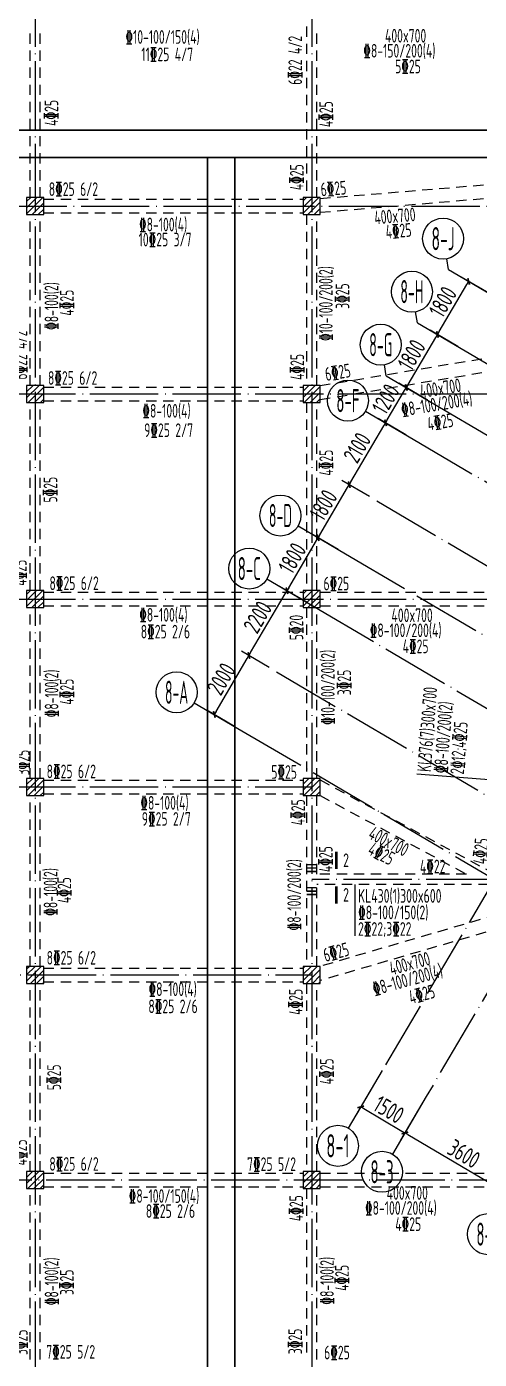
# Model space of a CAD drawing. Header units: millimetres. Extents: x 64473 to 386235, y 427387 to 703525.
# Drawn here: x 272996 to 286259, y 606745 to 645745 of the extents above; entities that cross this region are included whole.
import ezdxf
from ezdxf.enums import TextEntityAlignment as Align

# ---------------------------------------------------------------- set-up
doc = ezdxf.new("R2010")
doc.units = ezdxf.units.MM
doc.header["$LTSCALE"] = 100
doc.header["$PDMODE"] = 35
doc.header["$PDSIZE"] = 200
doc.linetypes.add('3', pattern=[5, 3, -2])
doc.linetypes.add('DOTE', pattern=[2.42, 2, -0.2, 0.02, -0.2])
for name, color, linetype in [('B-TEXT', 7, 'Continuous'), ('COLU', 7, 'Continuous'), ('h后浇带', 51, 'Continuous'), ('h斜线-柱', 7, 'Continuous'), ('L-AXIS', 3, 'Continuous'), ('L-dote', 253, 'DOTE'), ('L-TEXT', 6, 'Continuous'), ('L-箍筋', 1, 'Continuous'), ('垂直标注', 31, 'Continuous'), ('垂直钢筋', 27, 'Continuous'), ('梁虚线', 4, '3'), ('水平标注', 2, 'Continuous'), ('水平钢筋', 30, 'Continuous')]:
    doc.layers.add(name, color=color, linetype=linetype)
doc.styles.add('_TCH_AXIS', font='tssdeng.shx', dxfattribs={"width": 0.7, "bigfont": 'tssdchn.shx'})
doc.styles.add('COMPLEX', font='tssdeng.shx', dxfattribs={"width": 0.7, "bigfont": 'tssdchn.shx'})
doc.styles.get("Standard").update_dxf_attribs({"font": 'tssdeng.shx', "width": 0.7, "bigfont": 'tssdchn.shx'})
doc.styles.add('TSSD_Dimension', font='Tssdeng.shx', dxfattribs={"width": 0.7, "bigfont": 'tssdchn.shx'})
doc.dimstyles.new('TSSD_100_100$0', dxfattribs={"dimtxt": 300, "dimasz": 100, "dimexe": 250, "dimexo": 250, "dimgap": 100, "dimtad": 1, "dimdec": 0, "dimzin": 0, "dimdsep": 46, "dimtxsty": 'TSSD_Dimension', "dimblk": '_tsdbk', "dimblk1": '_tsdbk', "dimblk2": '_tsdbk', "dimsah": 1, "dimcen": 0, "dimclrt": 7, "dimadec": 0, "dimazin": 0, "dimtfac": 1, "dimtdec": 0, "dimtix": 1, "dimtmove": 2, "dimatfit": 3, "dimldrblk": '_tsdbk', "dimfxl": 1, "dimtolj": 1, "dimtzin": 0, "dimarcsym": 0})
pattern_1 = [(45, (-467527.32, -323147.44), (-89.802561, 89.802561), [])]

# ---------------------------------------------------------------- blocks, each defined once
blk = doc.blocks.new('_tsdbk')
blk.add_line((-1, 0), (0, 0))
at = {"const_width": 0.5}
blk.add_lwpolyline([(-0.7, -0.7), (0.7, 0.7)], dxfattribs=at)
blk = doc.blocks.new('*D554')
at = {"layer": 'Defpoints', "color": 0}
for p in [(282447, 632340), (283254, 631866), (282342, 630315)]:
    blk.add_point(p, dxfattribs=at)
at = {"layer": 'L-AXIS', "color": 0, "lineweight": -2}
for p, q in [((281586, 630875), (282397, 632254)), ((283038, 631993), (282232, 632467)), ((282126, 630441), (281319, 630916))]:
    blk.add_line(p, q, dxfattribs=at)
at = {"layer": 'L-AXIS', "color": 0, "lineweight": -2, "xscale": 100, "yscale": 100, "zscale": 100}
for p, rotation in [((282447, 632340), 59.54537173676075), ((281535, 630789), 239.5453717367607)]:
    blk.add_blockref('_tsdbk', p, dxfattribs=dict(at, rotation=rotation))
at = {"layer": 'L-AXIS', "color": 7, "insert": (281689, 631742), "char_height": 500, "attachment_point": 5, "rotation": 59.5454, "style": 'TSSD_Dimension'}
blk.add_mtext('\\A1;1800', dxfattribs=at)
blk = doc.blocks.new('*D555')
at = {"layer": 'Defpoints', "color": 0}
for p in [(281535, 630789), (282342, 630315), (281429, 628763)]:
    blk.add_point(p, dxfattribs=at)
at = {"layer": 'L-AXIS', "color": 0, "lineweight": -2}
for p, q in [((280673, 629323), (281484, 630703)), ((282126, 630441), (281319, 630916)), ((281214, 628890), (280407, 629364))]:
    blk.add_line(p, q, dxfattribs=at)
at = {"layer": 'L-AXIS', "color": 0, "lineweight": -2, "xscale": 100, "yscale": 100, "zscale": 100}
for p, rotation in [((281535, 630789), 59.54537173676075), ((280623, 629237), 239.5453717367607)]:
    blk.add_blockref('_tsdbk', p, dxfattribs=dict(at, rotation=rotation))
at = {"layer": 'L-AXIS', "color": 7, "insert": (280777, 630190), "char_height": 500, "attachment_point": 5, "rotation": 59.5454, "style": 'TSSD_Dimension'}
blk.add_mtext('\\A1;1800', dxfattribs=at)
blk = doc.blocks.new('_AXISO')
blk.add_circle((0, 0), 0.5)
at = {"layer": 'B-TEXT', "style": 'COMPLEX', "width": 1.450893}
blk.add_attdef('A', text='', height=0.56, dxfattribs=at).set_placement((0.249375, -0.28), (0.749375, -0.28), align=Align.FIT)
blk = doc.blocks.new('*D556')
at = {"layer": 'Defpoints', "color": 0}
for p in [(284702, 614435), (287805, 612610), (287180, 611546)]:
    blk.add_point(p, dxfattribs=at)
at = {"layer": 'L-AXIS', "color": 0, "lineweight": -2}
for p, q in [((284575, 614219), (283950, 613156)), ((284163, 613320), (287094, 611597)), ((287679, 612394), (287053, 611331))]:
    blk.add_line(p, q, dxfattribs=at)
at = {"layer": 'L-AXIS', "color": 0, "lineweight": -2, "xscale": 100, "yscale": 100, "zscale": 100}
for p, rotation in [((284077, 613371), 149.5453717275947), ((287180, 611546), 329.5453717275947)]:
    blk.add_blockref('_tsdbk', p, dxfattribs=dict(at, rotation=rotation))
at = {"layer": 'L-AXIS', "color": 7, "insert": (285806, 612760), "char_height": 500, "attachment_point": 5, "rotation": 329.5454, "style": 'TSSD_Dimension'}
blk.add_mtext('\\A1;3600', dxfattribs=at)
blk = doc.blocks.new('*D557')
at = {"layer": 'Defpoints', "color": 0}
for p in [(283409, 615195), (284702, 614435), (284077, 613371)]:
    blk.add_point(p, dxfattribs=at)
at = {"layer": 'L-AXIS', "color": 0, "lineweight": -2}
for p, q in [((283282, 614979), (282657, 613916)), ((282870, 614081), (283991, 613422)), ((284575, 614219), (283950, 613156))]:
    blk.add_line(p, q, dxfattribs=at)
at = {"layer": 'L-AXIS', "color": 0, "lineweight": -2, "xscale": 100, "yscale": 100, "zscale": 100}
for p, rotation in [((282784, 614131), 149.5453717275947), ((284077, 613371), 329.5453717275947)]:
    blk.add_blockref('_tsdbk', p, dxfattribs=dict(at, rotation=rotation))
at = {"layer": 'L-AXIS', "color": 7, "insert": (283608, 614053), "char_height": 500, "attachment_point": 5, "rotation": 329.5454, "style": 'TSSD_Dimension'}
blk.add_mtext('\\A1;1500', dxfattribs=at)
blk = doc.blocks.new('*D558')
at = {"layer": 'Defpoints', "color": 0}
for p in [(279508, 627341), (280314, 626867), (279300, 625142)]:
    blk.add_point(p, dxfattribs=at)
at = {"layer": 'L-AXIS', "color": 0, "lineweight": -2}
for p, q in [((278544, 625703), (279457, 627255)), ((280099, 626993), (279292, 627468)), ((279085, 625269), (278278, 625743))]:
    blk.add_line(p, q, dxfattribs=at)
at = {"layer": 'L-AXIS', "color": 0, "lineweight": -2, "xscale": 100, "yscale": 100, "zscale": 100}
for p, rotation in [((279508, 627341), 59.54537173676075), ((278494, 625617), 239.5453717367607)]:
    blk.add_blockref('_tsdbk', p, dxfattribs=dict(at, rotation=rotation))
at = {"layer": 'L-AXIS', "color": 7, "insert": (278699, 626656), "char_height": 500, "attachment_point": 5, "rotation": 59.5454, "style": 'TSSD_Dimension'}
blk.add_mtext('\\A1;2000', dxfattribs=at)
blk = doc.blocks.new('*D559')
at = {"layer": 'Defpoints', "color": 0}
for p in [(280623, 629237), (281429, 628763), (280314, 626867)]:
    blk.add_point(p, dxfattribs=at)
at = {"layer": 'L-AXIS', "color": 0, "lineweight": -2}
for p, q in [((279558, 627427), (280572, 629151)), ((281214, 628890), (280407, 629364)), ((280099, 626993), (279292, 627468))]:
    blk.add_line(p, q, dxfattribs=at)
at = {"layer": 'L-AXIS', "color": 0, "lineweight": -2, "xscale": 100, "yscale": 100, "zscale": 100}
for p, rotation in [((280623, 629237), 59.54537173676075), ((279508, 627341), 239.5453717367607)]:
    blk.add_blockref('_tsdbk', p, dxfattribs=dict(at, rotation=rotation))
at = {"layer": 'L-AXIS', "color": 7, "insert": (279763, 628466), "char_height": 500, "attachment_point": 5, "rotation": 59.5454, "style": 'TSSD_Dimension'}
blk.add_mtext('\\A1;2200', dxfattribs=at)
blk = doc.blocks.new('*D564')
at = {"layer": 'Defpoints', "color": 0}
for p in [(285945, 638288), (286751, 637814), (285839, 636263)]:
    blk.add_point(p, dxfattribs=at)
at = {"layer": 'L-AXIS', "color": 0, "lineweight": -2}
for p, q in [((285083, 636823), (285894, 638202)), ((286536, 637941), (285729, 638415)), ((285623, 636389), (284817, 636864))]:
    blk.add_line(p, q, dxfattribs=at)
at = {"layer": 'L-AXIS', "color": 0, "lineweight": -2, "xscale": 100, "yscale": 100, "zscale": 100}
for p, rotation in [((285945, 638288), 59.54537173676075), ((285032, 636737), 239.5453717367607)]:
    blk.add_blockref('_tsdbk', p, dxfattribs=dict(at, rotation=rotation))
at = {"layer": 'L-AXIS', "color": 7, "insert": (285187, 637690), "char_height": 500, "attachment_point": 5, "rotation": 59.5454, "style": 'TSSD_Dimension'}
blk.add_mtext('\\A1;1800', dxfattribs=at)
blk = doc.blocks.new('*D565')
at = {"layer": 'Defpoints', "color": 0}
for p in [(285032, 636737), (285839, 636263), (284927, 634711)]:
    blk.add_point(p, dxfattribs=at)
at = {"layer": 'L-AXIS', "color": 0, "lineweight": -2}
for p, q in [((284171, 635271), (284982, 636651)), ((285623, 636389), (284817, 636864)), ((284711, 634838), (283904, 635312))]:
    blk.add_line(p, q, dxfattribs=at)
at = {"layer": 'L-AXIS', "color": 0, "lineweight": -2, "xscale": 100, "yscale": 100, "zscale": 100}
for p, rotation in [((285032, 636737), 59.54537173676075), ((284120, 635185), 239.5453717367607)]:
    blk.add_blockref('_tsdbk', p, dxfattribs=dict(at, rotation=rotation))
at = {"layer": 'L-AXIS', "color": 7, "insert": (284274, 636138), "char_height": 500, "attachment_point": 5, "rotation": 59.5454, "style": 'TSSD_Dimension'}
blk.add_mtext('\\A1;1800', dxfattribs=at)
blk = doc.blocks.new('*D566')
at = {"layer": 'Defpoints', "color": 0}
for p in [(284120, 635185), (284927, 634711), (284318, 633676)]:
    blk.add_point(p, dxfattribs=at)
at = {"layer": 'L-AXIS', "color": 0, "lineweight": -2}
for p, q in [((284711, 634838), (283904, 635312)), ((283562, 634237), (284069, 635099)), ((284103, 633803), (283296, 634277))]:
    blk.add_line(p, q, dxfattribs=at)
at = {"layer": 'L-AXIS', "color": 0, "lineweight": -2, "xscale": 100, "yscale": 100, "zscale": 100}
for p, rotation in [((284120, 635185), 59.54537173676075), ((283512, 634151), 239.5453717367607)]:
    blk.add_blockref('_tsdbk', p, dxfattribs=dict(at, rotation=rotation))
at = {"layer": 'L-AXIS', "color": 7, "insert": (283514, 634845), "char_height": 500, "attachment_point": 5, "rotation": 59.5454, "style": 'TSSD_Dimension'}
blk.add_mtext('\\A1;1200', dxfattribs=at)
blk = doc.blocks.new('*D567')
at = {"layer": 'Defpoints', "color": 0}
for p in [(283512, 634151), (284318, 633676), (283254, 631866)]:
    blk.add_point(p, dxfattribs=at)
at = {"layer": 'L-AXIS', "color": 0, "lineweight": -2}
for p, q in [((284103, 633803), (283296, 634277)), ((282498, 632427), (283461, 634065)), ((283038, 631993), (282232, 632467))]:
    blk.add_line(p, q, dxfattribs=at)
at = {"layer": 'L-AXIS', "color": 0, "lineweight": -2, "xscale": 100, "yscale": 100, "zscale": 100}
for p, rotation in [((283512, 634151), 59.54537173676075), ((282447, 632340), 239.5453717367607)]:
    blk.add_blockref('_tsdbk', p, dxfattribs=dict(at, rotation=rotation))
at = {"layer": 'L-AXIS', "color": 7, "insert": (282678, 633423), "char_height": 500, "attachment_point": 5, "rotation": 59.5454, "style": 'TSSD_Dimension'}
blk.add_mtext('\\A1;2100', dxfattribs=at)
blk = doc.blocks.new('后浇带现场')
at = {"color": 6, "lineweight": 30}
for points in [[(714656, 762040), (714656, 738930), (710056, 738930), (710056, 730049), (775507, 730049), (775507, 772730)], [(715456, 762040), (715456, 738130), (710856, 738130), (710856, 730849), (774707, 730849), (774707, 772730)], [(760007, 730049), (760007, 673430), (717757, 673430), (717757, 730049)], [(759207, 730049), (759207, 674230), (718557, 674230), (718557, 730049)]]:
    blk.add_lwpolyline(points, dxfattribs=at)
at = {"layer": 'h后浇带', "color": 1}
for p, q in [((759207, 651530), (759207, 730049)), ((760007, 730049), (760007, 651530))]:
    blk.add_line(p, q, dxfattribs=at)

msp = doc.modelspace()

# ---------------------------------------------------------------- hatches: boundary and pattern name
at = {"layer": 'h斜线-柱'}
h = msp.add_hatch(dxfattribs=at)
h.set_pattern_fill('ANSI31', color=256, scale=40, style=0)
h.set_pattern_definition(pattern_1)
h.paths.add_polyline_path([(272996.5, 640244.7), (273496.5, 640244.7), (273496.5, 640744.7), (272996.5, 640744.7)])
h = msp.add_hatch(dxfattribs=at)
h.set_pattern_fill('ANSI31', color=256, scale=40, style=0)
h.set_pattern_definition(pattern_1)
h.paths.add_polyline_path([(281096.5, 640244.7), (281596.5, 640244.7), (281596.5, 640744.7), (281096.5, 640744.7)])
h = msp.add_hatch(dxfattribs=at)
h.set_pattern_fill('ANSI31', color=256, scale=40, style=0)
h.set_pattern_definition(pattern_1)
h.paths.add_polyline_path([(272996.5, 634744.7), (273496.5, 634744.7), (273496.5, 635244.7), (272996.5, 635244.7)])
h = msp.add_hatch(dxfattribs=at)
h.set_pattern_fill('ANSI31', color=256, scale=40, style=0)
h.set_pattern_definition(pattern_1)
h.paths.add_polyline_path([(281096.5, 634744.7), (281596.5, 634744.7), (281596.5, 635244.7), (281096.5, 635244.7)])
h = msp.add_hatch(dxfattribs=at)
h.set_pattern_fill('ANSI31', color=256, scale=40, style=0)
h.set_pattern_definition(pattern_1)
h.paths.add_polyline_path([(272996.5, 628744.7), (273496.5, 628744.7), (273496.5, 629244.7), (272996.5, 629244.7)])
h = msp.add_hatch(dxfattribs=at)
h.set_pattern_fill('ANSI31', color=256, scale=40, style=0)
h.set_pattern_definition(pattern_1)
h.paths.add_polyline_path([(281096.5, 628744.7), (281596.5, 628744.7), (281596.5, 629244.7), (281096.5, 629244.7)])
h = msp.add_hatch(dxfattribs=at)
h.set_pattern_fill('ANSI31', color=256, scale=40, style=0)
h.set_pattern_definition(pattern_1)
h.paths.add_polyline_path([(272996.5, 623244.7), (273496.5, 623244.7), (273496.5, 623744.7), (272996.5, 623744.7)])
h = msp.add_hatch(dxfattribs=at)
h.set_pattern_fill('ANSI31', color=256, scale=40, style=0)
h.set_pattern_definition(pattern_1)
h.paths.add_polyline_path([(281096.5, 623244.7), (281596.5, 623244.7), (281596.5, 623744.7), (281096.5, 623744.7)])
h = msp.add_hatch(dxfattribs=at)
h.set_pattern_fill('ANSI31', color=256, scale=40, style=0)
h.set_pattern_definition(pattern_1)
h.paths.add_polyline_path([(272996.5, 617744.7), (273496.5, 617744.7), (273496.5, 618244.7), (272996.5, 618244.7)])
h = msp.add_hatch(dxfattribs=at)
h.set_pattern_fill('ANSI31', color=256, scale=40, style=0)
h.set_pattern_definition(pattern_1)
h.paths.add_polyline_path([(281096.5, 617744.7), (281596.5, 617744.7), (281596.5, 618244.7), (281096.5, 618244.7)])
h = msp.add_hatch(dxfattribs=at)
h.set_pattern_fill('ANSI31', color=256, scale=40, style=0)
h.set_pattern_definition(pattern_1)
h.paths.add_polyline_path([(272996.5, 611744.7), (273496.5, 611744.7), (273496.5, 612244.7), (272996.5, 612244.7)])
h = msp.add_hatch(dxfattribs=at)
h.set_pattern_fill('ANSI31', color=256, scale=40, style=0)
h.set_pattern_definition(pattern_1)
h.paths.add_polyline_path([(281096.5, 611744.7), (281596.5, 611744.7), (281596.5, 612244.7), (281096.5, 612244.7)])

# ---------------------------------------------------------------- linework, layer by layer
at = {"layer": 'COLU'}
for points in [[(272996.5, 640244.7), (273496.5, 640244.7), (273496.5, 640744.7), (272996.5, 640744.7)], [(281096.5, 640244.7), (281596.5, 640244.7), (281596.5, 640744.7), (281096.5, 640744.7)], [(272996.5, 634744.7), (273496.5, 634744.7), (273496.5, 635244.7), (272996.5, 635244.7)], [(281096.5, 634744.7), (281596.5, 634744.7), (281596.5, 635244.7), (281096.5, 635244.7)], [(272996.5, 628744.7), (273496.5, 628744.7), (273496.5, 629244.7), (272996.5, 629244.7)], [(281096.5, 628744.7), (281596.5, 628744.7), (281596.5, 629244.7), (281096.5, 629244.7)], [(272996.5, 623244.7), (273496.5, 623244.7), (273496.5, 623744.7), (272996.5, 623744.7)], [(281096.5, 623244.7), (281596.5, 623244.7), (281596.5, 623744.7), (281096.5, 623744.7)], [(272996.5, 617744.7), (273496.5, 617744.7), (273496.5, 618244.7), (272996.5, 618244.7)], [(281096.5, 617744.7), (281596.5, 617744.7), (281596.5, 618244.7), (281096.5, 618244.7)], [(272996.5, 611744.7), (273496.5, 611744.7), (273496.5, 612244.7), (272996.5, 612244.7)], [(281096.5, 611744.7), (281596.5, 611744.7), (281596.5, 612244.7), (281096.5, 612244.7)]]:
    msp.add_lwpolyline(points, close=True, dxfattribs=at)
at = {"layer": 'L-AXIS'}
for p, q in [((285358, 638633.4), (285301.3, 638950.3)), ((285358, 638633.4), (286751.2, 637814.2)), ((284445.7, 637081.7), (284388.9, 637398.6)), ((284445.7, 637081.7), (285838.9, 636262.6)), ((283533.3, 635530.1), (283476.6, 635847)), ((283533.3, 635530.1), (284926.5, 634710.9)), ((282925.1, 634495.6), (284318.3, 633676.5)), ((280948.4, 631133.7), (282341.6, 630314.5)), ((280036, 629582.1), (281429.2, 628762.9)), ((277907.2, 625961.5), (279300.4, 625142.4)), ((283409.1, 615195), (282418.5, 613510.2)), ((284702.1, 614434.7), (283711.5, 612749.9))]:
    msp.add_line(p, q, dxfattribs=at)
at = {"layer": 'L-dote', "ltscale": 10}
for p, q in [((273246.5, 651994.7), (273246.5, 532994.7)), ((281346.5, 651994.7), (281346.5, 538994.7)), ((247969.5, 640494.7), (366607.1, 640494.7)), ((285838.9, 636262.6), (307375.6, 623599.4)), ((236131.7, 634994.7), (366607.1, 634994.7)), ((284926.5, 634710.9), (341289.3, 601570.8)), ((284318.3, 633676.5), (305855, 621013.3)), ((283253.9, 631866.2), (293842.8, 625640.2)), ((282341.6, 630314.5), (332670.1, 600722.4)), ((236131.7, 628994.7), (366607.1, 628994.7)), ((281429.2, 628762.9), (290121.7, 623651.9)), ((290653.3, 627515.5), (283409.1, 615195)), ((280314.2, 626866.6), (289006.7, 621755.6)), ((291034, 625203.6), (284702.1, 614434.7)), ((279300.4, 625142.4), (330874.7, 594817.8)), ((236131.7, 623494.7), (281346.5, 623494.7)), ((286699.8, 620791.7), (281346.5, 620791.7)), ((219790.7, 617994.7), (281346.5, 617994.7)), ((234846.5, 611994.7), (292846.5, 611994.7))]:
    msp.add_line(p, q, dxfattribs=at)
at = {"layer": 'L-TEXT', "const_width": 75}
for points in [[(282071.7, 621091.2), (282071.7, 621600.8)], [(282071.7, 620078.4), (282071.7, 620588)]]:
    msp.add_lwpolyline(points, dxfattribs=at)
at = {"layer": 'L-箍筋', "const_width": 44.9}
for points in [[(281196.5, 621222.7), (281496.5, 621222.7)], [(281196.5, 621122.7), (281496.5, 621122.7)], [(281196.5, 621022.7), (281496.5, 621022.7)], [(281196.5, 620547.3), (281496.5, 620547.3)], [(281196.5, 620447.3), (281496.5, 620447.3)], [(281196.5, 620347.3), (281496.5, 620347.3)]]:
    msp.add_lwpolyline(points, dxfattribs=at)
at = {"layer": '垂直标注'}
msp.add_line((284430.9, 623876.3), (286792.9, 623696.6), dxfattribs=at)
at = {"layer": '梁虚线'}
for p, q in [((273096.5, 640744.7), (273096.5, 645744.7)), ((273396.5, 640744.7), (273396.5, 645744.7)), ((281196.5, 645744.7), (281196.5, 640744.7)), ((281496.5, 640744.7), (281496.5, 645744.7)), ((281596.5, 640716.2), (287096.5, 641174.6)), ((281596.5, 640314.8), (287096.5, 640773.2)), ((273496.5, 640694.7), (281096.5, 640694.7)), ((273096.5, 635244.7), (273096.5, 640244.7)), ((273396.5, 635244.7), (273396.5, 640244.7)), ((273496.5, 640294.7), (281096.5, 640294.7)), ((281196.5, 640244.7), (281196.5, 635244.7)), ((281496.5, 635244.7), (281496.5, 640244.7)), ((281596.5, 635239.1), (287096.5, 636155.8)), ((281596.5, 634833.6), (287096.5, 635750.3)), ((273496.5, 635194.7), (281096.5, 635194.7)), ((273096.5, 629244.7), (273096.5, 634744.7)), ((273396.5, 629244.7), (273396.5, 634744.7)), ((273496.5, 634794.7), (281096.5, 634794.7)), ((281196.5, 634744.7), (281196.5, 629244.7)), ((281496.5, 629244.7), (281496.5, 634744.7)), ((273496.5, 629194.7), (281096.5, 629194.7)), ((281596.5, 629194.7), (287096.5, 629194.7)), ((273096.5, 623744.7), (273096.5, 628744.7)), ((273396.5, 623744.7), (273396.5, 628744.7)), ((273496.5, 628794.7), (281096.5, 628794.7)), ((281196.5, 628744.7), (281196.5, 623744.7)), ((281496.5, 623744.7), (281496.5, 628744.7)), ((281596.5, 628794.7), (287096.5, 628794.7)), ((273496.5, 623694.7), (281096.5, 623694.7)), ((281596.5, 623698.8), (286641.2, 620987.9)), ((273096.5, 618244.7), (273096.5, 623244.7)), ((273396.5, 618244.7), (273396.5, 623244.7)), ((273496.5, 623294.7), (281096.5, 623294.7)), ((281196.5, 623244.7), (281196.5, 618244.7)), ((281496.5, 620941.7), (281496.5, 623244.7)), ((281596.5, 623244.7), (285882.2, 620941.7)), ((285882.2, 620941.7), (281496.5, 620941.7)), ((281496.5, 618244.7), (281496.5, 620641.7)), ((286531.7, 620641.7), (281496.5, 620641.7)), ((286762.2, 619753.2), (281596.2, 618245.8)), ((286924.1, 619383.8), (281596.5, 617829.2)), ((273496.5, 618194.7), (281096.5, 618194.7)), ((273496.5, 617794.7), (281096.5, 617794.7)), ((273096.5, 612244.7), (273096.5, 617744.7)), ((273396.5, 612244.7), (273396.5, 617744.7)), ((281196.5, 617744.7), (281196.5, 612244.7)), ((281496.5, 612244.7), (281496.5, 617744.7)), ((273496.5, 612194.7), (281096.5, 612194.7)), ((281596.5, 612194.7), (287096.5, 612194.7)), ((273096.5, 606744.7), (273096.5, 611744.7)), ((273396.5, 606744.7), (273396.5, 611744.7)), ((273496.5, 611794.7), (281096.5, 611794.7)), ((281196.5, 611744.7), (281196.5, 606744.7)), ((281496.5, 606744.7), (281496.5, 611744.7)), ((281596.5, 611794.7), (287096.5, 611794.7))]:
    msp.add_line(p, q, dxfattribs=at)
at = {"layer": '水平标注'}
msp.add_line((282624.5, 619138.8), (282624.5, 620641.7), dxfattribs=at)

# ---------------------------------------------------------------- block references
at = {"color": 3, "lineweight": 30}
msp.add_blockref('后浇带现场', (-480910.3, -88135.4), dxfattribs=at)
at = {"layer": 'L-AXIS'}
ref = msp.add_blockref('_AXISO', (285195.6, 639540.9), dxfattribs=dict(at, xscale=1200.000000000114, yscale=1200, zscale=1200, rotation=359.9996457873818))
ref.add_attrib('A', '8-J', dxfattribs={"color": 7, "height": 678.82, "rotation": 359.99965, "style": '_TCH_AXIS', "width": 0.368421}).set_placement((284856.2, 639201.5), (285535, 639201.5), align=Align.FIT)
ref = msp.add_blockref('_AXISO', (284283.2, 637989.3), dxfattribs=dict(at, xscale=1200.000000000114, yscale=1200, zscale=1200, rotation=359.9996457873818))
ref.add_attrib('A', '8-H', dxfattribs={"color": 7, "height": 678.82, "rotation": 359.99965, "style": '_TCH_AXIS', "width": 0.318182}).set_placement((283943.8, 637649.9), (284622.7, 637649.8), align=Align.FIT)
ref = msp.add_blockref('_AXISO', (283370.9, 636437.6), dxfattribs=dict(at, xscale=1200.000000000114, yscale=1200, zscale=1200, rotation=359.9996457873818))
ref.add_attrib('A', '8-G', dxfattribs={"color": 7, "height": 678.82, "rotation": 359.99965, "style": '_TCH_AXIS', "width": 0.328125}).set_placement((283031.5, 636098.2), (283710.3, 636098.2), align=Align.FIT)
ref = msp.add_blockref('_AXISO', (282407.9, 634799.7), dxfattribs=dict(at, xscale=1200.000000000114, yscale=1200, zscale=1200, rotation=359.9996457873818))
ref.add_attrib('A', '8-F', dxfattribs={"color": 7, "height": 678.82, "rotation": 359.99965, "style": '_TCH_AXIS', "width": 0.33871}).set_placement((282068.5, 634460.3), (282747.3, 634460.3), align=Align.FIT)
ref = msp.add_blockref('_AXISO', (280431.1, 631437.8), dxfattribs=dict(at, xscale=1200.000000000114, yscale=1200, zscale=1200, rotation=359.9996457873818))
ref.add_attrib('A', '8-D', dxfattribs={"color": 7, "height": 678.82, "rotation": 359.99965, "style": '_TCH_AXIS', "width": 0.333333}).set_placement((280091.7, 631098.4), (280770.5, 631098.4), align=Align.FIT)
ref = msp.add_blockref('_AXISO', (279518.8, 629886.2), dxfattribs=dict(at, xscale=1200.000000000114, yscale=1200, zscale=1200, rotation=359.9996457873818))
ref.add_attrib('A', '8-C', dxfattribs={"color": 7, "height": 678.82, "rotation": 359.99965, "style": '_TCH_AXIS', "width": 0.344262}).set_placement((279179.4, 629546.8), (279858.2, 629546.8), align=Align.FIT)
ref = msp.add_blockref('_AXISO', (277390, 626265.6), dxfattribs=dict(at, xscale=1200.000000000114, yscale=1200, zscale=1200, rotation=359.9996457873818))
ref.add_attrib('A', '8-A', dxfattribs={"color": 7, "height": 678.82, "rotation": 359.99965, "style": '_TCH_AXIS', "width": 0.328125}).set_placement((277050.6, 625926.2), (277729.4, 625926.2), align=Align.FIT)
ref = msp.add_blockref('_AXISO', (282114.3, 612992.9), dxfattribs=dict(at, xscale=1200.000000000114, yscale=1200, zscale=1200, rotation=359.9996457873818))
ref.add_attrib('A', '8-1', dxfattribs={"color": 7, "height": 678.82, "rotation": 359.99965, "style": '_TCH_AXIS', "width": 0.381818}).set_placement((281774.9, 612653.5), (282453.7, 612653.5), align=Align.FIT)
ref = msp.add_blockref('_AXISO', (283407.4, 612232.7), dxfattribs=dict(at, xscale=1200.000000000114, yscale=1200, zscale=1200, rotation=359.9996457873818))
ref.add_attrib('A', '8-3', dxfattribs={"color": 7, "height": 678.82, "rotation": 359.99965, "style": '_TCH_AXIS', "width": 0.35}).set_placement((283068, 611893.2), (283746.8, 611893.2), align=Align.FIT)
ref = msp.add_blockref('_AXISO', (286510.7, 610408), dxfattribs=dict(at, xscale=1200.000000000114, yscale=1200, zscale=1200, rotation=359.9996457873818))
ref.add_attrib('A', '8-5', dxfattribs={"color": 7, "height": 678.82, "rotation": 359.99965, "style": '_TCH_AXIS', "width": 0.35}).set_placement((286171.3, 610068.6), (286850.1, 610068.6), align=Align.FIT)

# ---------------------------------------------------------------- texts
at = {"layer": 'L-TEXT', "width": 0.65}
for p in [(282268.3, 621150.1), (282268.3, 620137.4)]:
    msp.add_text('2', height=400, rotation=0.00006, dxfattribs=at).set_placement(p)
at = {"layer": '垂直标注', "width": 0.65}
for s, height, p in [('KL376(7)300x700', 403, (284838.8, 623926.1)), ('%%1328-100/200(2)', 402, (285321.1, 623889.4)), ('2%%13212;4%%13325', 401, (285803.3, 623852.7))]:
    msp.add_text(s, height=height, rotation=85.64887, dxfattribs=at).set_placement(p)
at = {"layer": '垂直钢筋', "color": 0, "width": 0.65}
for s, rotation, p in [('6%%13322 4/2', 90, (281063.8, 644042.7)), ('4%%13325', 90, (273921.2, 642841.4)), ('4%%13325', 90, (281969.1, 642802.9)), ('4%%13325', 90, (281109.6, 640958.9)), ('%%13210-100/200(2)', 90, (281961.1, 636546.2)), ('%%1328-100(2)', 90, (273923.9, 636870.9)), ('3%%13325', 90, (282447.5, 637486.2)), ('4%%13325', 90, (274376.4, 637286.1)), ('6%%13322 4/2', 90, (273013.4, 635416)), ('4%%13325', 90, (281124.2, 635406.8)), ('4%%13325', 90, (281970.9, 632605.3)), ('5%%13325', 90, (273893.9, 631818.2)), ('4%%13325', 90, (272996.8, 629384.4)), ('5%%13320', 90, (281097.8, 627789.2)), ('%%13210-100/200(2)', 90, (282019.7, 625316.5)), ('%%1328-100(2)', 90, (273928.1, 625533.5)), ('3%%13325', 90, (282501.1, 626179.3)), ('3%%13325', 90, (273082.6, 623834.8)), ('4%%13325', 90, (281147.7, 622373.8)), ('4%%13325', 90, (281957.1, 621002.4)), ('4%%13325', 85.64936, (286471.8, 621225.9)), ('%%1328-100/200(2)', 90, (281033.5, 619297.7)), ('%%1328-100(2)', 90, (273895.9, 619725.5)), ('4%%13325', 90, (281078.8, 616826.9)), ('4%%13325', 90, (281987.7, 614790.5)), ('5%%13325', 90, (273998.7, 614621.3)), ('4%%13325', 90, (273009.4, 612421.3)), ('4%%13325', 90, (281094, 610788)), ('%%1328-100(2)', 90, (273925.5, 608329.3)), ('%%1328-100(2)', 90, (281994.7, 608346.1)), ('3%%13325', 90, (274372.1, 608624.6)), ('4%%13325', 90, (282433.2, 608749.5)), ('3%%13325', 90, (273025.8, 606869.8)), ('3%%13325', 90, (281063.8, 606895.7))]:
    msp.add_text(s, height=400, rotation=rotation, dxfattribs=at).set_placement(p)
at = {"layer": '垂直钢筋', "color": 1, "width": 0.65}
for p in [(274375, 625902.9), (274300.8, 620094.7)]:
    msp.add_text('4%%13325', height=400, rotation=90, dxfattribs=at).set_placement(p)
at = {"layer": '水平标注', "width": 0.65}
for s, height, p in [('KL430(1)300x600', 403, (282705.1, 620106)), ('%%1328-100/150(2)', 402, (282705.1, 619622.4)), ('2%%13322;3%%13322', 401, (282705.1, 619138.8))]:
    msp.add_text(s, height=height, dxfattribs=at).set_placement(p)
at = {"layer": '水平钢筋', "color": 0, "width": 0.65}
for s, p in [('%%13210-100/150(4)', (275891.8, 645243.6)), ('400x700', (283494, 645279.2)), ('11%%13325 4/7', (276356.6, 644734.5)), ('%%1328-150/200(4)', (282859, 644839.2)), ('5%%13325', (283791.4, 644379.6)), ('8%%13325 6/2', (273644.9, 640789.7)), ('%%1328-100(4)', (276288, 639754)), ('10%%13325 3/7', (276277, 639314)), ('8%%13325 6/2', (273620.7, 635263)), ('%%1328-100(4)', (276386.4, 634302.8)), ('9%%13325 2/7', (276438.3, 633735.1)), ('8%%13325 6/2', (273665.3, 629256.7)), ('6%%13325', (281692.7, 629246.3)), ('400x700', (283683.4, 628319.7)), ('%%1328-100/200(4)', (283048.3, 627879.7)), ('8%%13325 2/6', (276339.3, 627840.8)), ('4%%13325', (284011.4, 627410)), ('8%%13325 6/2', (273582, 623750.5)), ('5%%13325', (280162.5, 623733.1)), ('4%%13322', (284518.1, 620967.3)), ('8%%13325 6/2', (273582.4, 618296.2)), ('8%%13325 2/6', (276563, 616874.5)), ('8%%13325 6/2', (273662.1, 612262.8)), ('7%%13325 5/2', (279454.6, 612256.2)), ('%%1328-100/150(4)', (275987.4, 611324.4)), ('400x700', (283543.5, 611414.5)), ('8%%13325 2/6', (276488, 610884.4)), ('%%1328-100/200(4)', (282908.5, 610974.5)), ('4%%13325', (283795.2, 610500.9)), ('7%%13325 5/2', (273571.7, 606764.5)), ('6%%13325', (281711.3, 606743.8))]:
    msp.add_text(s, height=400, dxfattribs=at).set_placement(p)
for s, height, rotation, p in [('6%%13325', 400, 4.76375, (281624.7, 640776.9)), ('400x700', 400, 4.76375, (283199.6, 639955.7)), ('4%%13325', 400, 4.76375, (283528.7, 639539.5)), ('6%%13325', 400, 9.46222, (281772.2, 635371.3)), ('400x700', 400, 9.46222, (284554.7, 634866.5)), ('%%1328-100/200(4)', 400, 9.46222, (284000.7, 634328.1)), ('4%%13325', 400, 9.46222, (284772, 633917.2)), ('400x700', 403, 332.69653, (282972.2, 622002.1)), ('4%%13325', 403, 332.69653, (282958.4, 621538.1)), ('6%%13325', 400, 15.42895, (281751.8, 618369.3)), ('400x700', 400, 15.42895, (283689, 617976.3)), ('%%1328-100/200(4)', 400, 15.42895, (283193.9, 617383.2)), ('4%%13325', 400, 15.42895, (284262.1, 617134.9))]:
    msp.add_text(s, height=height, rotation=rotation, dxfattribs=at).set_placement(p)
at = {"layer": '水平钢筋', "color": 1, "width": 0.65}
for s, p in [('%%1328-100(4)', (276294.6, 628332.3)), ('%%1328-100(4)', (276327.4, 622830.8)), ('9%%13325 2/7', (276370.2, 622359.6)), ('%%1328-100(4)', (276567.3, 617376.3))]:
    msp.add_text(s, height=400, dxfattribs=at).set_placement(p)

# ---------------------------------------------------------------- dimensions: what is measured, and where the dimension line sits
at = {"layer": 'L-AXIS'}
for base, p1, p2, angle, picture, middle in [((285944.6, 638288.5), (285838.9, 636262.6), (286751.2, 637814.2), 59.54537, '*D564', (285186.7, 637690.1)), ((285032.2, 636736.8), (284926.5, 634710.9), (285838.9, 636262.6), 59.54537, '*D565', (284274.4, 636138.4)), ((284119.9, 635185.2), (284318.3, 633676.5), (284926.5, 634710.9), 59.54537, '*D566', (283514.1, 634845.4)), ((283511.7, 634150.7), (283253.9, 631866.2), (284318.3, 633676.5), 59.54537, '*D567', (282677.8, 633423)), ((282447.3, 632340.4), (282341.6, 630314.5), (283253.9, 631866.2), 59.54537, '*D554', (281689.4, 631742)), ((281534.9, 630788.8), (281429.2, 628762.9), (282341.6, 630314.5), 59.54537, '*D555', (280777.1, 630190.4)), ((280622.6, 629237.2), (280314.2, 626866.6), (281429.2, 628762.9), 59.54537, '*D559', (279763.4, 628466.4)), ((279507.6, 627340.9), (279300.4, 625142.4), (280314.2, 626866.6), 59.54537, '*D558', (278699, 626656.2)), ((284076.8, 613371.1), (283409.1, 615195), (284702.1, 614434.7), 329.54537, '*D557', (283607.7, 614053)), ((287180.1, 611546.4), (284702.1, 614434.7), (287805.4, 612610), 329.54537, '*D556', (285805.8, 612760.5))]:
    dim = msp.add_linear_dim(base=base, p1=p1, p2=p2, angle=angle, dimstyle='TSSD_100_100$0', override={"dimtxt": 500}, dxfattribs=at)
    dim.commit()
    dim.dimension.update_dxf_attribs({"geometry": picture, "text_midpoint": middle})

doc.saveas('drawing.dxf')
